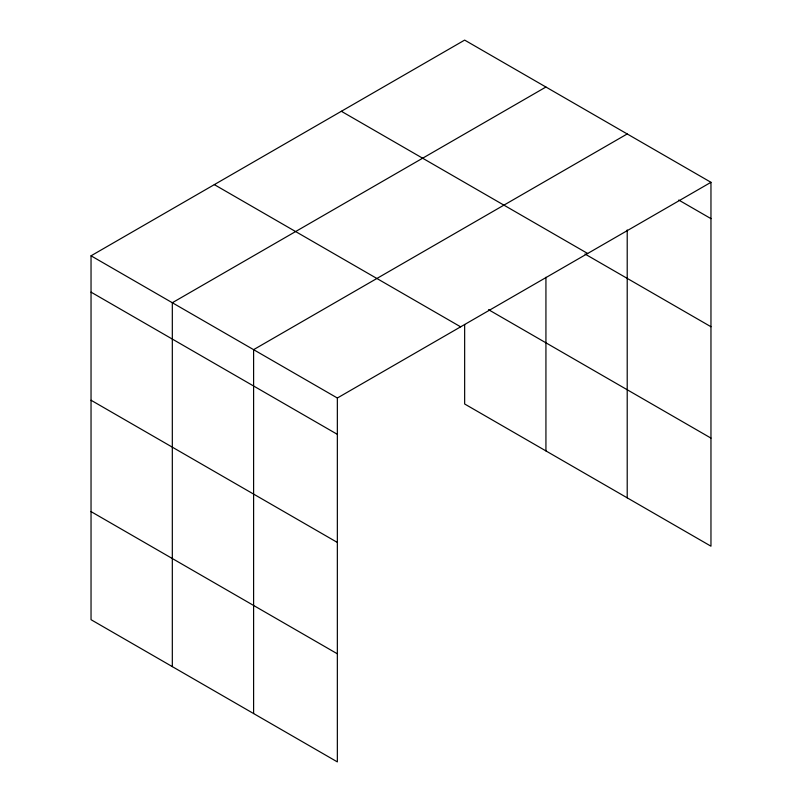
<?xml version="1.0" encoding="UTF-8"?>
<svg xmlns="http://www.w3.org/2000/svg" width="802" height="802" viewBox="0 0 802 802"><rect width="100%" height="100%" fill="white"/><g stroke="black" fill="none" stroke-linecap="round" stroke-linejoin="round"><path stroke-width="1.2" d="M627.214 229.933L627.214 497.841M91.037 255.808L337.351 398.013L337.351 761.9L91.037 619.695L91.037 255.808L464.649 40.1L710.963 182.305L710.963 546.192L464.649 403.987L464.649 324.469M545.931 87.027L172.32 302.735L172.32 666.622M627.214 133.954L253.602 349.662L253.602 713.549M337.351 398.013L710.963 182.305M678.753 200.049L710.963 218.645M341.361 111.288L587.676 253.492M584.949 253.983L710.963 326.735M488.498 309.662L710.963 438.103M214.324 184.62L460.639 326.835M91.037 292.149L337.351 434.353M91.037 400.238L337.351 542.443M91.037 511.606L337.351 653.81M545.931 277.241L545.931 450.914"/></g></svg>
